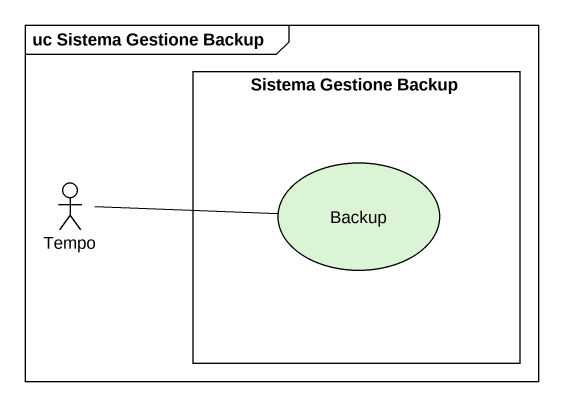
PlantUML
@startuml
mainframe uc Sistema Gestione Backup
rectangle "Sistema Gestione Backup" as Sistema_Gestione_Backup {
  usecase Backup #DBF4D6
}
actor Tempo
Tempo -right- Backup
@enduml
